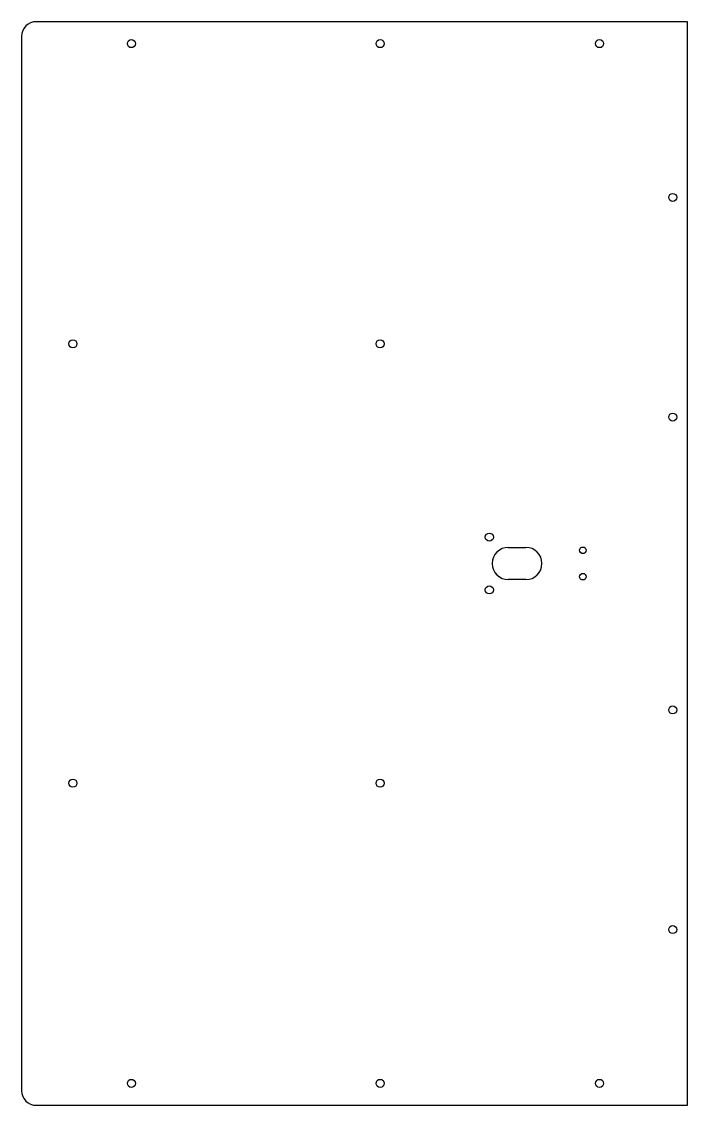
# Model space of a CAD drawing. Header units: millimetres. Extents: x -525 to -70, y -370 to 370.
import ezdxf

# ---------------------------------------------------------------- set-up
doc = ezdxf.new("R2010")
doc.units = ezdxf.units.MM

msp = doc.modelspace()

# ---------------------------------------------------------------- linework, layer by layer
for p, q in [((-70, 370, -6.35), (-515, 370, -6.35)), ((-70, -370, -6.35), (-70, 370, -6.35)), ((-525, 360, -6.35), (-525, -360, -6.35)), ((-192.35625, 11, -6.35), (-180.35625, 11, -6.35)), ((-180.35625, -11, -6.35), (-192.35625, -11, -6.35)), ((-515, -370, -6.35), (-70, -370, -6.35))]:
    msp.add_line(p, q)
for centre, radius in [((-450, 355, -6.35), 2.75), ((-280, 355, -6.35), 2.75), ((-130, 355, -6.35), 2.75), ((-80, 250, -6.35), 2.75), ((-490, 150, -6.35), 2.75), ((-280, 150, -6.35), 2.75), ((-80, 100, -6.35), 2.75), ((-205.35625, 18, -6.35), 2.75), ((-141.35625, 9, -6.35), 2.25), ((-141.35625, -9, -6.35), 2.25), ((-205.35625, -18, -6.35), 2.75), ((-80, -100, -6.35), 2.75), ((-490, -150, -6.35), 2.75), ((-280, -150, -6.35), 2.75), ((-80, -250, -6.35), 2.75), ((-450, -355, -6.35), 2.75), ((-280, -355, -6.35), 2.75), ((-130, -355, -6.35), 2.75)]:
    msp.add_circle(centre, radius)
for centre, radius, start, end in [((-515, 360, -6.35), 10, -270, -180), ((-192.35625, 0, -6.35), 11, 90, 270), ((-180.35625, 0, -6.35), 11, 270, 450), ((-515, -360, -6.35), 10, 180, 270)]:
    msp.add_arc(centre, radius, start, end)

doc.saveas('drawing.dxf')
